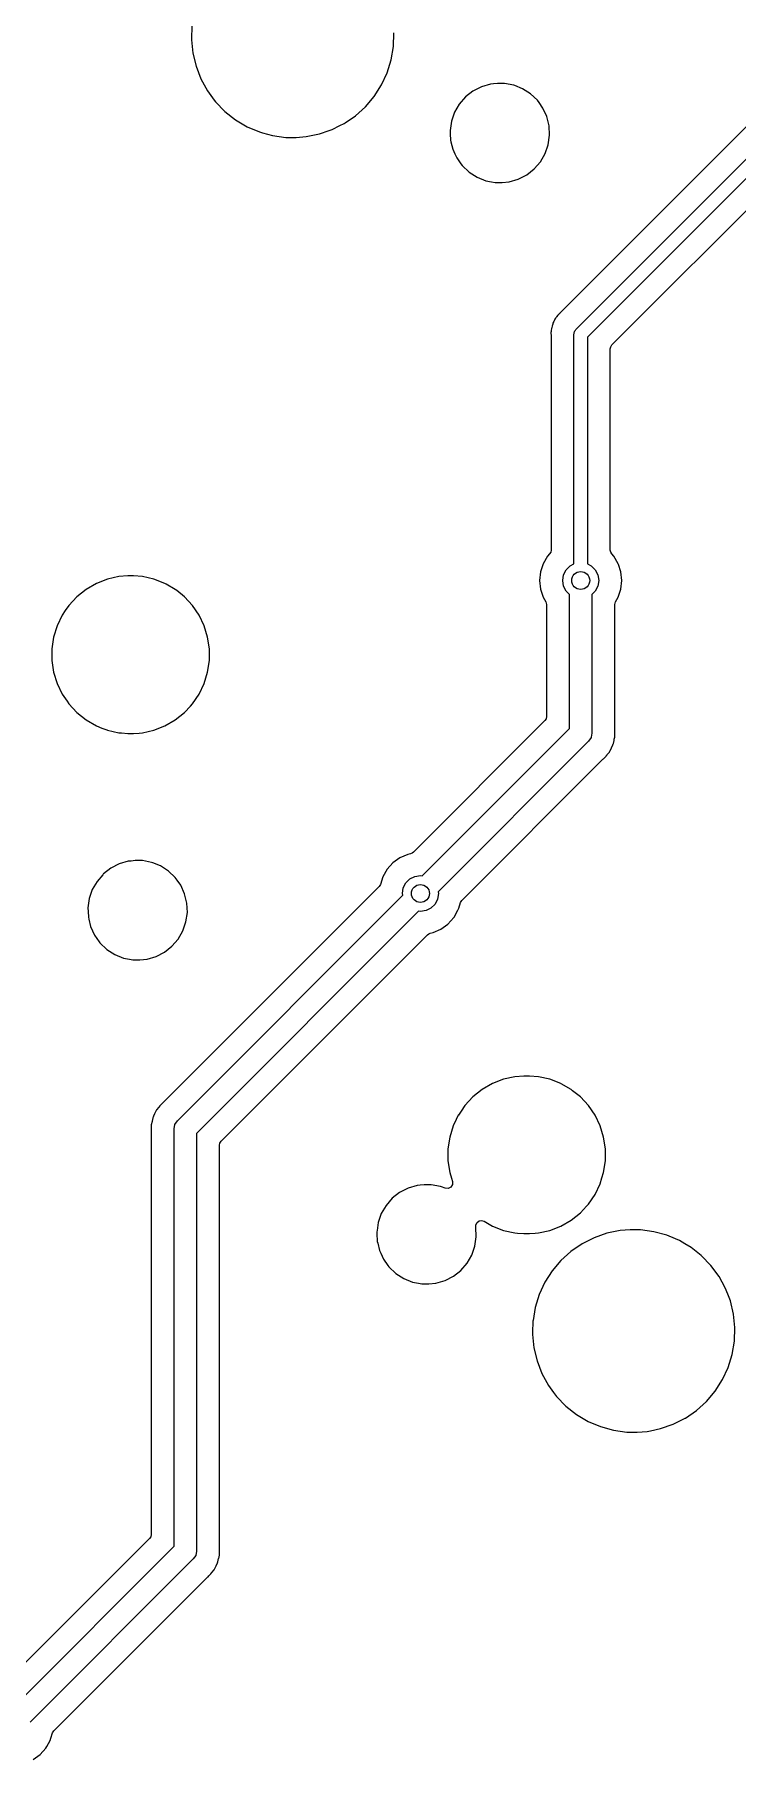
# Model space of a CAD drawing. Extents: x 15 to 269, y -160 to -43.
# Drawn here: x 94.79 to 110.41, y -110.18 to -71.86 of the extents above; entities that cross this region are included whole.
import ezdxf

# ---------------------------------------------------------------- set-up
doc = ezdxf.new("R2010")
doc.units = 0
doc.layers.add('BLACK', color=7, linetype='CONTINUOUS')

msp = doc.modelspace()

# ---------------------------------------------------------------- linework, layer by layer
at = {"layer": 'BLACK', "linetype": 'CONTINUOUS'}
for p, q in [((98.2782, -71.964), (98.2777, -71.9799)), ((98.2777, -71.9799), (98.3078, -72.2788)), ((98.2878, -71.6795), (98.2782, -71.964)), ((102.764, -72.1298), (102.774, -71.8295)), ((112.74, -71.779), (106.523, -77.996)), ((106.821, -78.4166), (113.299, -71.9389)), ((98.3078, -72.2788), (98.3774, -72.5711)), ((102.714, -72.4262), (102.764, -72.1298)), ((113.405, -72.2571), (107.077, -78.5848)), ((98.3774, -72.5711), (98.4854, -72.8515)), ((102.499, -72.9857), (102.625, -72.7131)), ((102.625, -72.7131), (102.714, -72.4262)), ((98.4854, -72.8515), (98.6299, -73.1151)), ((98.6299, -73.1151), (98.7826, -73.3224)), ((102.337, -73.239), (102.499, -72.9857)), ((104.532, -73.1208), (104.366, -73.2508)), ((104.719, -73.0244), (104.532, -73.1208)), ((104.921, -72.9652), (104.719, -73.0244)), ((104.99, -72.9585), (104.921, -72.9652)), ((105.077, -72.9502), (104.99, -72.9585)), ((105.235, -72.9502), (105.077, -72.9502)), ((105.442, -72.99), (105.235, -72.9502)), ((105.235, -72.9502), (105.235, -72.9502)), ((105.466, -72.9997), (105.442, -72.99)), ((105.442, -72.99), (105.442, -72.99)), ((105.442, -72.99), (105.442, -72.99)), ((105.637, -73.0682), (105.466, -72.9997)), ((105.814, -73.1819), (105.637, -73.0682)), ((105.966, -73.327), (105.814, -73.1819)), ((105.814, -73.1819), (105.814, -73.1819)), ((105.814, -73.1819), (105.814, -73.1819)), ((98.7826, -73.3224), (98.8081, -73.357)), ((98.8081, -73.357), (99.017, -73.573)), ((101.92, -73.67), (102.143, -73.4685)), ((102.143, -73.4685), (102.337, -73.239)), ((104.229, -73.4098), (104.123, -73.592)), ((104.366, -73.2508), (104.229, -73.4098)), ((106.002, -73.3769), (105.966, -73.327)), ((106.088, -73.4984), (106.002, -73.3769)), ((106.175, -73.6897), (106.088, -73.4984)), ((106.088, -73.4984), (106.088, -73.4984)), ((106.088, -73.4984), (106.088, -73.4984)), ((99.017, -73.573), (99.2528, -73.7592)), ((99.2528, -73.7592), (99.5114, -73.9123)), ((99.5114, -73.9123), (99.788, -74.0296)), ((101.404, -73.9756), (101.575, -73.8894)), ((101.575, -73.8894), (101.672, -73.8401)), ((101.672, -73.8401), (101.691, -73.827)), ((101.691, -73.827), (101.92, -73.67)), ((104.055, -73.7907), (104.025, -73.9986)), ((104.123, -73.592), (104.055, -73.7907)), ((106.225, -73.8941), (106.175, -73.6897)), ((106.235, -74.1042), (106.225, -73.8941)), ((99.788, -74.0296), (99.788, -74.0296)), ((99.788, -74.0296), (99.788, -74.0297)), ((99.788, -74.0297), (99.8519, -74.0471)), ((99.8519, -74.0471), (100.078, -74.109)), ((100.078, -74.109), (100.376, -74.1491)), ((100.376, -74.1491), (100.601, -74.1491)), ((100.601, -74.1491), (100.826, -74.134)), ((100.601, -74.1491), (100.601, -74.1491)), ((100.826, -74.134), (100.899, -74.1191)), ((100.899, -74.1191), (101.12, -74.0742)), ((101.12, -74.0742), (101.337, -73.9989)), ((101.337, -73.9989), (101.404, -73.9756)), ((104.025, -73.9986), (104.025, -73.9989)), ((104.025, -73.9989), (104.028, -74.0747)), ((104.028, -74.0747), (104.035, -74.209)), ((104.035, -74.209), (104.044, -74.2477)), ((104.044, -74.2477), (104.084, -74.4135)), ((106.136, -74.5112), (106.205, -74.3124)), ((106.205, -74.3124), (106.235, -74.1042)), ((104.084, -74.4135), (104.13, -74.5129)), ((104.13, -74.5129), (104.172, -74.6048)), ((104.172, -74.6048), (104.264, -74.7346)), ((105.893, -74.8523), (106.031, -74.6934)), ((106.031, -74.6934), (106.136, -74.5112)), ((107.622, -78.7591), (111.888, -74.4936)), ((104.264, -74.7346), (104.294, -74.7761)), ((104.294, -74.7761), (104.446, -74.9213)), ((104.446, -74.9213), (104.446, -74.9213)), ((104.446, -74.9213), (104.446, -74.9213)), ((104.446, -74.9213), (104.623, -75.035)), ((104.623, -75.035), (104.623, -75.035)), ((104.623, -75.035), (104.818, -75.1132)), ((105.339, -75.138), (105.541, -75.0787)), ((105.541, -75.0787), (105.728, -74.9824)), ((105.728, -74.9824), (105.893, -74.8523)), ((104.818, -75.1132), (104.947, -75.138)), ((104.947, -75.138), (105.025, -75.153)), ((105.025, -75.153), (105.025, -75.153)), ((105.025, -75.153), (105.182, -75.153)), ((105.182, -75.153), (105.339, -75.138)), ((105.182, -75.153), (105.182, -75.153)), ((106.38, -78.1515), (106.369, -78.1677)), ((106.39, -78.1325), (106.38, -78.1515)), ((106.422, -78.0988), (106.39, -78.1325)), ((106.43, -78.0899), (106.422, -78.0988)), ((106.432, -78.0863), (106.43, -78.0899)), ((106.441, -78.078), (106.432, -78.0863)), ((106.453, -78.0657), (106.441, -78.078)), ((106.456, -78.0629), (106.453, -78.0657)), ((106.506, -78.0094), (106.456, -78.0629)), ((106.523, -77.996), (106.506, -78.0094)), ((106.267, -78.4805), (106.264, -78.5018)), ((106.264, -78.5018), (106.268, -78.5479)), ((106.269, -78.4611), (106.267, -78.4805)), ((106.268, -78.5479), (106.269, -78.5596)), ((106.28, -78.3946), (106.269, -78.4395)), ((106.269, -78.4395), (106.269, -78.4611)), ((106.283, -78.3832), (106.28, -78.3946)), ((106.29, -78.3375), (106.283, -78.3832)), ((106.299, -78.3177), (106.29, -78.3375)), ((106.305, -78.2993), (106.299, -78.3177)), ((106.31, -78.2783), (106.305, -78.2993)), ((106.333, -78.2378), (106.31, -78.2783)), ((106.338, -78.2273), (106.333, -78.2378)), ((106.356, -78.1848), (106.338, -78.2273)), ((106.369, -78.1677), (106.356, -78.1848)), ((106.777, -78.5227), (106.782, -78.5036)), ((106.777, -83.6257), (106.777, -78.5227)), ((106.782, -78.4838), (106.792, -78.4667)), ((106.782, -78.5036), (106.782, -78.4838)), ((106.792, -78.4667), (106.797, -78.4477)), ((106.797, -78.4477), (106.811, -78.4337)), ((106.811, -78.4337), (106.821, -78.4166)), ((106.269, -78.5596), (106.269, -83.3187)), ((107.077, -78.5848), (107.077, -83.6257)), ((107.586, -78.8468), (107.595, -78.7993)), ((107.586, -81.2091), (107.586, -78.8468)), ((107.595, -78.7993), (107.622, -78.7591)), ((107.586, -83.3187), (107.586, -81.2091)), ((106.188, -83.4557), (106.093, -83.6211)), ((106.237, -83.4017), (106.188, -83.4557)), ((106.261, -83.3631), (106.237, -83.4017)), ((106.269, -83.3187), (106.261, -83.3631)), ((107.594, -83.3631), (107.586, -83.3187)), ((107.618, -83.4017), (107.594, -83.3631)), ((107.666, -83.4557), (107.618, -83.4017)), ((107.762, -83.6211), (107.666, -83.4557)), ((96.6623, -83.9035), (96.4065, -83.9618)), ((96.8584, -83.8888), (96.6623, -83.9035)), ((96.9894, -83.8888), (96.8584, -83.8888)), ((96.8584, -83.8888), (96.8584, -83.8888)), ((97.1856, -83.9035), (96.9894, -83.8888)), ((96.9894, -83.8888), (96.9894, -83.8888)), ((97.4413, -83.9618), (97.1856, -83.9035)), ((106.034, -83.8027), (106.014, -83.9927)), ((106.093, -83.6211), (106.034, -83.8027)), ((106.527, -83.9927), (106.547, -83.8691)), ((106.547, -83.8691), (106.604, -83.7576)), ((106.604, -83.7576), (106.692, -83.6691)), ((106.692, -83.6691), (106.777, -83.6257)), ((107.077, -83.6257), (107.162, -83.6691)), ((107.162, -83.6691), (107.251, -83.7576)), ((107.251, -83.7576), (107.308, -83.8691)), ((107.308, -83.8691), (107.327, -83.9927)), ((107.767, -83.6355), (107.762, -83.6211)), ((107.821, -83.8027), (107.767, -83.6355)), ((107.841, -83.9927), (107.821, -83.8027)), ((95.9351, -84.1889), (95.7299, -84.3525)), ((96.1623, -84.0577), (95.9351, -84.1889)), ((96.4065, -83.9618), (96.1623, -84.0577)), ((97.6856, -84.0577), (97.4413, -83.9618)), ((97.7156, -84.075), (97.6856, -84.0577)), ((97.6856, -84.0577), (97.6856, -84.0577)), ((97.6856, -84.0577), (97.6856, -84.0577)), ((97.9128, -84.1889), (97.7156, -84.075)), ((97.9481, -84.2171), (97.9128, -84.1889)), ((98.1179, -84.3525), (97.9481, -84.2171)), ((106.014, -83.9927), (106.034, -84.1826)), ((106.034, -84.1826), (106.072, -84.2999)), ((106.547, -84.1163), (106.527, -83.9927)), ((106.604, -84.2278), (106.547, -84.1163)), ((106.677, -84.3014), (106.604, -84.2278)), ((107.251, -84.2278), (107.177, -84.3014)), ((107.308, -84.1163), (107.251, -84.2278)), ((107.327, -83.9927), (107.308, -84.1163)), ((107.762, -84.3642), (107.821, -84.1826)), ((107.821, -84.1826), (107.841, -83.9927)), ((95.4722, -84.6611), (95.4037, -84.7616)), ((95.5515, -84.5448), (95.4722, -84.6611)), ((95.7299, -84.3525), (95.5515, -84.5448)), ((98.2964, -84.5448), (98.1179, -84.3525)), ((98.1179, -84.3525), (98.1179, -84.3525)), ((98.1179, -84.3525), (98.1179, -84.3525)), ((98.4442, -84.7616), (98.2964, -84.5448)), ((98.2964, -84.5448), (98.2964, -84.5448)), ((98.2964, -84.5448), (98.2964, -84.5448)), ((106.072, -84.2999), (106.093, -84.3642)), ((106.093, -84.3642), (106.151, -84.4645)), ((106.151, -84.4645), (106.152, -84.4671)), ((106.152, -84.4671), (106.169, -84.5291)), ((106.169, -84.5291), (106.169, -87.0171)), ((106.677, -87.2791), (106.677, -84.3014)), ((107.177, -84.3014), (107.177, -87.3827)), ((107.686, -84.5291), (107.702, -84.4671)), ((107.686, -87.3698), (107.686, -84.5291)), ((107.702, -84.4671), (107.704, -84.4645)), ((107.704, -84.4645), (107.762, -84.3642)), ((95.2899, -84.9979), (95.2125, -85.2486)), ((95.4037, -84.7616), (95.2899, -84.9979)), ((98.558, -84.9979), (98.4442, -84.7616)), ((98.6353, -85.2486), (98.558, -84.9979)), ((95.2125, -85.2486), (95.1734, -85.5081)), ((98.6744, -85.5081), (98.6353, -85.2486)), ((95.1734, -85.5081), (95.1734, -85.7704)), ((95.1734, -85.7704), (95.2125, -86.0299)), ((98.6353, -86.0299), (98.6744, -85.7704)), ((98.6744, -85.7704), (98.6744, -85.5081)), ((95.2125, -86.0299), (95.2899, -86.2806)), ((98.558, -86.2806), (98.6353, -86.0299)), ((95.2899, -86.2806), (95.4037, -86.517)), ((95.4037, -86.517), (95.5105, -86.6736)), ((98.2964, -86.7337), (98.4442, -86.517)), ((98.4442, -86.517), (98.558, -86.2806)), ((95.5105, -86.6736), (95.5515, -86.7337)), ((95.5515, -86.7337), (95.7294, -86.9255)), ((95.7294, -86.9255), (95.7299, -86.9261)), ((95.7299, -86.9261), (95.9351, -87.0896)), ((97.9128, -87.0896), (98.1179, -86.9261)), ((98.1179, -86.9261), (98.2512, -86.7824)), ((98.2512, -86.7824), (98.2964, -86.7337)), ((98.2964, -86.7337), (98.2964, -86.7337)), ((98.2964, -86.7337), (98.2964, -86.7337)), ((95.9351, -87.0896), (96.1623, -87.2208)), ((96.1623, -87.2208), (96.2853, -87.2691)), ((96.2853, -87.2691), (96.3938, -87.3117)), ((96.3938, -87.3117), (96.4065, -87.3167)), ((96.4065, -87.3167), (96.6623, -87.3751)), ((97.1856, -87.3751), (97.4413, -87.3167)), ((97.4413, -87.3167), (97.6856, -87.2208)), ((97.6856, -87.2208), (97.9128, -87.0896)), ((106.133, -87.1048), (103.208, -90.0291)), ((103.405, -90.5513), (106.677, -87.2791)), ((106.159, -87.0646), (106.133, -87.1048)), ((106.169, -87.0171), (106.159, -87.0646)), ((96.6623, -87.3751), (96.7183, -87.3793)), ((96.7183, -87.3793), (96.8584, -87.3898)), ((96.8584, -87.3898), (96.8584, -87.3898)), ((96.8584, -87.3898), (96.9894, -87.3898)), ((96.9894, -87.3898), (97.112, -87.3806)), ((96.9894, -87.3898), (96.9894, -87.3898)), ((97.112, -87.3806), (97.1856, -87.3751)), ((107.104, -87.5595), (103.759, -90.9049)), ((107.158, -87.4783), (107.104, -87.5594)), ((107.104, -87.5594), (107.104, -87.5595)), ((107.16, -87.4702), (107.158, -87.4783)), ((107.177, -87.3827), (107.16, -87.4702)), ((107.177, -87.3827), (107.177, -87.3827)), ((107.577, -87.7836), (107.609, -87.7148)), ((107.609, -87.7148), (107.611, -87.7116)), ((107.611, -87.7116), (107.645, -87.6439)), ((107.645, -87.6428), (107.652, -87.624)), ((107.645, -87.6439), (107.645, -87.6428)), ((107.645, -87.6439), (107.645, -87.6439)), ((107.652, -87.624), (107.654, -87.6158)), ((107.654, -87.6158), (107.668, -87.5486)), ((107.668, -87.5451), (107.674, -87.5198)), ((107.668, -87.5486), (107.668, -87.5451)), ((107.674, -87.5198), (107.686, -87.4713)), ((107.686, -87.3734), (107.686, -87.3698)), ((107.688, -87.4492), (107.686, -87.3734)), ((107.686, -87.4702), (107.688, -87.4504)), ((107.686, -87.4713), (107.686, -87.4702)), ((107.686, -87.4713), (107.686, -87.4713)), ((107.688, -87.4504), (107.688, -87.4492)), ((107.688, -87.4492), (107.688, -87.4492)), ((104.285, -91.0979), (107.418, -87.9645)), ((107.418, -87.9645), (107.432, -87.9527)), ((107.432, -87.9527), (107.451, -87.9381)), ((107.451, -87.9381), (107.484, -87.8997)), ((107.484, -87.8997), (107.491, -87.8918)), ((107.491, -87.8918), (107.495, -87.8878)), ((107.495, -87.8878), (107.514, -87.8632)), ((107.514, -87.8632), (107.517, -87.8604)), ((107.517, -87.8604), (107.519, -87.8573)), ((107.519, -87.8573), (107.565, -87.8023)), ((107.565, -87.8023), (107.566, -87.8014)), ((107.565, -87.8023), (107.565, -87.8023)), ((107.566, -87.8014), (107.577, -87.7846)), ((107.577, -87.7846), (107.577, -87.7836)), ((107.577, -87.7836), (107.577, -87.7836)), ((103.208, -90.0291), (103.18, -90.0504)), ((96.4809, -90.386), (96.3219, -90.511)), ((96.6678, -90.2896), (96.4809, -90.386)), ((96.8697, -90.2303), (96.6678, -90.2896)), ((96.9394, -90.2237), (96.8697, -90.2303)), ((97.0266, -90.2154), (96.9394, -90.2237)), ((97.1842, -90.2154), (97.0266, -90.2154)), ((97.3908, -90.2552), (97.1842, -90.2154)), ((97.1842, -90.2154), (97.1842, -90.2154)), ((97.4182, -90.2661), (97.3908, -90.2552)), ((97.3908, -90.2552), (97.3908, -90.2552)), ((97.3908, -90.2552), (97.3908, -90.2552)), ((97.586, -90.3333), (97.4182, -90.2661)), ((97.763, -90.4471), (97.586, -90.3333)), ((102.626, -90.4081), (102.53, -90.5734)), ((102.754, -90.2661), (102.626, -90.4081)), ((102.908, -90.1539), (102.754, -90.2661)), ((103.083, -90.0762), (102.908, -90.1539)), ((103.146, -90.0627), (103.083, -90.0762)), ((103.18, -90.0504), (103.146, -90.0627)), ((96.1778, -90.675), (96.0726, -90.8571)), ((96.3053, -90.5278), (96.1778, -90.675)), ((96.3155, -90.516), (96.3053, -90.5278)), ((96.3219, -90.511), (96.3155, -90.516)), ((102.445, -90.7921), (97.6491, -95.5882)), ((97.9152, -90.5922), (97.763, -90.4471)), ((97.763, -90.4471), (97.763, -90.4471)), ((97.763, -90.4471), (97.763, -90.4471)), ((97.9559, -90.6493), (97.9152, -90.5922)), ((98.0372, -90.7635), (97.9559, -90.6493)), ((98.1246, -90.9549), (98.0372, -90.7635)), ((98.0372, -90.7635), (98.0372, -90.7635)), ((98.0372, -90.7635), (98.0372, -90.7635)), ((102.475, -90.7427), (102.445, -90.7921)), ((102.53, -90.5734), (102.475, -90.7427)), ((102.985, -90.8214), (103.041, -90.7099)), ((103.041, -90.7099), (103.13, -90.6214)), ((103.13, -90.6214), (103.241, -90.5646)), ((103.241, -90.5646), (103.365, -90.545)), ((103.365, -90.545), (103.405, -90.5513)), ((96.0038, -91.0559), (95.9739, -91.2641)), ((96.0726, -90.8571), (96.0038, -91.0559)), ((97.9632, -95.9932), (102.971, -90.9851)), ((98.1742, -91.1593), (98.1246, -90.9549)), ((98.1842, -91.3694), (98.1742, -91.1593)), ((102.965, -90.945), (102.985, -90.8214)), ((102.971, -90.9851), (102.965, -90.945)), ((103.689, -91.1801), (103.6, -91.2686)), ((103.745, -91.0686), (103.689, -91.1801)), ((103.765, -90.945), (103.745, -91.0686)), ((103.759, -90.9049), (103.765, -90.945)), ((104.216, -91.2673), (104.255, -91.1473)), ((104.255, -91.1473), (104.285, -91.0979)), ((95.9739, -91.2641), (95.9776, -91.3414)), ((95.9739, -91.2641), (95.9739, -91.2641)), ((95.9776, -91.3414), (95.9839, -91.4742)), ((95.9839, -91.4742), (95.9933, -91.5129)), ((95.9933, -91.5129), (96.0335, -91.6786)), ((98.1543, -91.5776), (98.1842, -91.3694)), ((103.325, -91.3386), (98.39, -96.2736)), ((103.365, -91.345), (103.325, -91.3386)), ((103.489, -91.3254), (103.365, -91.345)), ((103.6, -91.2686), (103.489, -91.3254)), ((103.976, -91.6239), (104.104, -91.4819)), ((104.104, -91.4819), (104.112, -91.4684)), ((104.112, -91.4684), (104.2, -91.3166)), ((104.2, -91.3166), (104.216, -91.2673)), ((96.0335, -91.6786), (96.0785, -91.7773)), ((96.0785, -91.7773), (96.1209, -91.87)), ((96.1209, -91.87), (96.2247, -92.0158)), ((97.8426, -92.1175), (97.9803, -91.9585)), ((97.9803, -91.9585), (98.0855, -91.7764)), ((98.0855, -91.7764), (98.1543, -91.5776)), ((100.081, -95.302), (103.522, -91.8609)), ((103.522, -91.8609), (103.55, -91.8396)), ((103.55, -91.8396), (103.584, -91.8273)), ((103.584, -91.8273), (103.647, -91.8138)), ((103.647, -91.8138), (103.822, -91.7361)), ((103.822, -91.7361), (103.976, -91.6239)), ((96.2247, -92.0158), (96.2429, -92.0413)), ((96.2429, -92.0413), (96.3951, -92.1864)), ((96.3951, -92.1864), (96.3951, -92.1865)), ((96.3951, -92.1865), (96.3951, -92.1865)), ((96.3951, -92.1865), (96.5721, -92.3002)), ((96.5721, -92.3002), (96.5721, -92.3002)), ((96.5721, -92.3002), (96.7673, -92.3783)), ((97.4903, -92.3439), (97.6772, -92.2475)), ((97.6772, -92.2475), (97.8426, -92.1175)), ((96.7673, -92.3783), (96.8961, -92.4032)), ((96.8961, -92.4032), (96.9739, -92.4182)), ((96.9739, -92.4182), (96.9739, -92.4182)), ((96.9739, -92.4182), (97.1315, -92.4182)), ((97.1315, -92.4182), (97.2884, -92.4032)), ((97.1315, -92.4182), (97.1315, -92.4182)), ((97.2884, -92.4032), (97.4903, -92.3439)), ((105.464, -95.0144), (105.209, -95.0727)), ((105.66, -94.9997), (105.464, -95.0144)), ((105.791, -94.9997), (105.66, -94.9997)), ((105.66, -94.9997), (105.66, -94.9997)), ((105.988, -95.0144), (105.791, -94.9997)), ((105.791, -94.9997), (105.791, -94.9997)), ((106.243, -95.0727), (105.988, -95.0144)), ((98.9348, -96.4479), (100.081, -95.302)), ((104.737, -95.2998), (104.532, -95.4634)), ((104.964, -95.1686), (104.737, -95.2998)), ((105.209, -95.0727), (104.964, -95.1686)), ((106.488, -95.1686), (106.243, -95.0727)), ((106.49, -95.1701), (106.488, -95.1686)), ((106.488, -95.1686), (106.488, -95.1686)), ((106.488, -95.1686), (106.488, -95.1686)), ((106.715, -95.2998), (106.49, -95.1701)), ((106.747, -95.3251), (106.715, -95.2998)), ((106.92, -95.4633), (106.747, -95.3251)), ((97.4905, -95.768), (97.458, -95.8378)), ((97.5012, -95.7513), (97.4905, -95.768)), ((97.5507, -95.6923), (97.5012, -95.7513)), ((97.553, -95.6895), (97.5507, -95.6923)), ((97.5724, -95.6649), (97.553, -95.6895)), ((97.5764, -95.6609), (97.5724, -95.6649)), ((97.5837, -95.6529), (97.5764, -95.6609)), ((97.6159, -95.6145), (97.5837, -95.6529)), ((97.6355, -95.6), (97.6159, -95.6145)), ((97.6491, -95.5882), (97.6355, -95.6)), ((104.269, -95.7795), (104.21, -95.8668)), ((104.354, -95.6557), (104.269, -95.7795)), ((104.532, -95.4634), (104.354, -95.6557)), ((106.92, -95.4634), (106.92, -95.4633)), ((107.098, -95.6557), (106.92, -95.4634)), ((106.92, -95.4634), (106.92, -95.4634)), ((107.246, -95.8725), (107.098, -95.6557)), ((107.098, -95.6557), (107.098, -95.6557)), ((107.098, -95.6557), (107.098, -95.6557)), ((97.3812, -96.0825), (97.3792, -96.1023)), ((97.3792, -96.1023), (97.3792, -96.1034)), ((97.3792, -96.1034), (97.3792, -96.1034)), ((97.3792, -96.1034), (97.3797, -96.118)), ((97.3797, -96.118), (97.3814, -96.1793)), ((97.399, -96.0076), (97.3812, -96.0825)), ((97.3998, -96.0041), (97.399, -96.0076)), ((97.4153, -95.9287), (97.3998, -96.0041)), ((97.4219, -95.9099), (97.4153, -95.9287)), ((97.4317, -95.8904), (97.4219, -95.9099)), ((97.4564, -95.841), (97.4317, -95.8904)), ((97.458, -95.8378), (97.4564, -95.841)), ((97.89, -96.17), (97.909, -96.0743)), ((97.89, -105.446), (97.89, -96.17)), ((97.909, -96.0743), (97.9632, -95.9932)), ((104.092, -96.1088), (104.015, -96.3595)), ((104.162, -95.9638), (104.092, -96.1088)), ((104.206, -95.8725), (104.162, -95.9638)), ((104.21, -95.8668), (104.206, -95.8725)), ((107.36, -96.1088), (107.246, -95.8725)), ((107.437, -96.3595), (107.36, -96.1088)), ((97.3814, -96.1793), (97.3815, -96.1829)), ((97.3815, -96.1829), (97.3815, -105.184)), ((98.39, -96.2736), (98.39, -105.55)), ((98.8985, -96.5355), (98.9079, -96.4881)), ((98.8985, -98.4628), (98.8985, -96.5355)), ((98.9079, -96.4881), (98.9348, -96.4479)), ((104.015, -96.3595), (103.975, -96.619)), ((107.476, -96.619), (107.437, -96.3595)), ((103.975, -96.619), (103.975, -96.8813)), ((103.975, -96.8813), (104.015, -97.1408)), ((107.437, -97.1408), (107.476, -96.8813)), ((107.476, -96.8813), (107.476, -96.619)), ((104.015, -97.1408), (104.055, -97.2706)), ((104.055, -97.2706), (104.077, -97.3417)), ((107.36, -97.3915), (107.4, -97.2629)), ((107.4, -97.2629), (107.437, -97.1408)), ((102.903, -97.5847), (102.738, -97.7147)), ((103.09, -97.4883), (102.903, -97.5847)), ((103.292, -97.429), (103.09, -97.4883)), ((103.362, -97.4224), (103.292, -97.429)), ((103.449, -97.4141), (103.362, -97.4224)), ((103.607, -97.4141), (103.449, -97.4141)), ((103.813, -97.4539), (103.607, -97.4141)), ((103.607, -97.4141), (103.607, -97.4141)), ((103.835, -97.4626), (103.813, -97.4539)), ((103.813, -97.4539), (103.813, -97.4539)), ((103.813, -97.4539), (103.813, -97.4539)), ((103.912, -97.4934), (103.835, -97.4626)), ((103.98, -97.5002), (103.912, -97.4934)), ((104.042, -97.4695), (103.98, -97.5002)), ((104.078, -97.4106), (104.042, -97.4695)), ((104.077, -97.3417), (104.078, -97.4106)), ((107.098, -97.8446), (107.246, -97.6279)), ((107.246, -97.6279), (107.36, -97.3915)), ((102.495, -98.0558), (102.426, -98.2546)), ((102.6, -97.8737), (102.495, -98.0558)), ((102.738, -97.7147), (102.6, -97.8737)), ((106.715, -98.2005), (106.92, -98.037)), ((106.92, -98.037), (107.059, -97.8873)), ((107.059, -97.8873), (107.098, -97.8446)), ((107.098, -97.8446), (107.098, -97.8446)), ((107.098, -97.8446), (107.098, -97.8446)), ((98.8985, -100.738), (98.8985, -98.4628)), ((102.401, -98.433), (102.396, -98.4628)), ((102.396, -98.4628), (102.398, -98.5007)), ((102.426, -98.2546), (102.401, -98.433)), ((104.596, -98.3462), (104.598, -98.3461)), ((104.597, -98.358), (104.596, -98.3462)), ((104.597, -98.3047), (104.623, -98.2534)), ((104.598, -98.3461), (104.597, -98.3047)), ((104.607, -98.5681), (104.597, -98.358)), ((104.597, -98.358), (104.597, -98.358)), ((104.623, -98.2534), (104.669, -98.219)), ((104.669, -98.219), (104.725, -98.209)), ((104.725, -98.209), (104.78, -98.2254)), ((104.78, -98.2254), (104.964, -98.3317)), ((104.964, -98.3317), (105.209, -98.4276)), ((105.209, -98.4276), (105.464, -98.486)), ((105.988, -98.486), (106.243, -98.4276)), ((106.243, -98.4276), (106.488, -98.3317)), ((106.488, -98.3317), (106.715, -98.2005)), ((107.806, -98.433), (107.511, -98.4929)), ((108.03, -98.418), (107.806, -98.433)), ((108.256, -98.418), (108.03, -98.418)), ((108.03, -98.418), (108.03, -98.418)), ((108.554, -98.458), (108.256, -98.418)), ((108.843, -98.5374), (108.554, -98.458)), ((108.554, -98.458), (108.554, -98.458)), ((108.554, -98.458), (108.554, -98.458)), ((102.398, -98.5007), (102.406, -98.6729)), ((102.406, -98.6729), (102.416, -98.7133)), ((102.416, -98.7133), (102.456, -98.8773)), ((104.508, -98.9751), (104.577, -98.7763)), ((104.577, -98.7763), (104.607, -98.5681)), ((105.464, -98.486), (105.52, -98.4902)), ((105.52, -98.4902), (105.66, -98.5007)), ((105.66, -98.5007), (105.66, -98.5007)), ((105.66, -98.5007), (105.791, -98.5007)), ((105.791, -98.5007), (105.914, -98.4915)), ((105.791, -98.5007), (105.791, -98.5007)), ((105.914, -98.4915), (105.988, -98.486)), ((106.959, -98.7269), (106.711, -98.897)), ((107.227, -98.5914), (106.959, -98.7269)), ((107.511, -98.4929), (107.227, -98.5914)), ((108.897, -98.56), (108.843, -98.5374)), ((109.12, -98.6547), (108.897, -98.56)), ((109.245, -98.7289), (109.12, -98.6547)), ((109.379, -98.8078), (109.245, -98.7289)), ((109.607, -98.9883), (109.379, -98.8078)), ((102.456, -98.8773), (102.483, -98.9359)), ((102.483, -98.9359), (102.543, -99.0687)), ((102.543, -99.0687), (102.644, -99.2101)), ((102.644, -99.2101), (102.665, -99.24)), ((104.265, -99.3162), (104.403, -99.1572)), ((104.403, -99.1572), (104.508, -98.9751)), ((106.489, -99.0986), (106.295, -99.328)), ((106.711, -98.897), (106.489, -99.0986)), ((109.614, -98.9941), (109.607, -98.9883)), ((109.823, -99.2101), (109.614, -98.9941)), ((110.002, -99.452), (109.823, -99.2101)), ((102.665, -99.24), (102.818, -99.3851)), ((102.818, -99.3851), (102.818, -99.3851)), ((102.818, -99.3851), (102.818, -99.3851)), ((102.818, -99.3851), (102.994, -99.4989)), ((102.994, -99.4989), (102.994, -99.4989)), ((102.994, -99.4989), (103.19, -99.577)), ((103.19, -99.577), (103.319, -99.6019)), ((103.319, -99.6019), (103.396, -99.6169)), ((103.396, -99.6169), (103.396, -99.6169)), ((103.396, -99.6169), (103.554, -99.6169)), ((103.554, -99.6169), (103.711, -99.6019)), ((103.554, -99.6169), (103.554, -99.6169)), ((103.711, -99.6019), (103.913, -99.5426)), ((103.913, -99.5426), (104.1, -99.4462)), ((104.1, -99.4462), (104.265, -99.3162)), ((106.133, -99.5813), (106.006, -99.8539)), ((106.295, -99.328), (106.133, -99.5813)), ((110.07, -99.577), (110.002, -99.452)), ((110.146, -99.7155), (110.07, -99.577)), ((106.006, -99.8539), (105.917, -100.141)), ((110.225, -99.9199), (110.146, -99.7155)), ((110.254, -99.9959), (110.225, -99.9199)), ((110.324, -100.288), (110.254, -99.9959)), ((105.917, -100.141), (105.869, -100.43)), ((110.354, -100.587), (110.324, -100.288)), ((98.8985, -105.537), (98.8985, -100.738)), ((105.859, -100.701), (105.857, -100.738)), ((105.857, -100.738), (105.887, -101.036)), ((105.867, -100.437), (105.859, -100.701)), ((105.869, -100.43), (105.867, -100.437)), ((110.344, -100.888), (110.354, -100.587)), ((105.887, -101.036), (105.957, -101.329)), ((110.294, -101.184), (110.344, -100.888)), ((105.957, -101.329), (106.065, -101.609)), ((110.078, -101.743), (110.205, -101.471)), ((110.205, -101.471), (110.294, -101.184)), ((106.065, -101.609), (106.209, -101.873)), ((106.209, -101.873), (106.323, -102.027)), ((109.916, -101.997), (110.078, -101.743)), ((106.323, -102.027), (106.388, -102.115)), ((106.388, -102.115), (106.597, -102.331)), ((109.5, -102.428), (109.722, -102.226)), ((109.722, -102.226), (109.916, -101.997)), ((106.597, -102.331), (106.832, -102.517)), ((106.832, -102.517), (107.091, -102.67)), ((107.091, -102.67), (107.368, -102.787)), ((108.984, -102.733), (109.145, -102.652)), ((109.145, -102.652), (109.252, -102.598)), ((109.252, -102.598), (109.254, -102.596)), ((109.254, -102.596), (109.5, -102.428)), ((107.368, -102.787), (107.368, -102.787)), ((107.368, -102.787), (107.368, -102.787)), ((107.368, -102.787), (107.368, -102.787)), ((107.368, -102.787), (107.657, -102.867)), ((107.657, -102.867), (107.955, -102.907)), ((107.955, -102.907), (108.181, -102.907)), ((108.181, -102.907), (108.405, -102.892)), ((108.181, -102.907), (108.181, -102.907)), ((108.405, -102.892), (108.479, -102.877)), ((108.479, -102.877), (108.7, -102.832)), ((108.7, -102.832), (108.984, -102.733)), ((97.3452, -105.272), (94.1432, -108.474)), ((97.3721, -105.232), (97.3452, -105.272)), ((97.3815, -105.184), (97.3721, -105.232)), ((94.3401, -108.996), (97.89, -105.446)), ((98.3168, -105.727), (94.6936, -109.35)), ((98.371, -105.646), (98.3168, -105.727)), ((98.39, -105.55), (98.371, -105.646)), ((98.8649, -105.79), (98.8803, -105.716)), ((98.8803, -105.716), (98.881, -105.713)), ((98.881, -105.713), (98.8985, -105.639)), ((98.8986, -105.541), (98.8985, -105.537)), ((98.8985, -105.639), (98.8988, -105.638)), ((98.8985, -105.639), (98.8985, -105.639)), ((98.9008, -105.617), (98.8986, -105.541)), ((98.8988, -105.638), (98.9008, -105.618)), ((98.9008, -105.618), (98.9008, -105.617)), ((98.9008, -105.617), (98.9008, -105.617)), ((95.2198, -109.543), (98.6309, -106.132)), ((98.6309, -106.132), (98.6445, -106.12)), ((98.6445, -106.12), (98.6641, -106.105)), ((98.6641, -106.105), (98.6963, -106.067)), ((98.6963, -106.067), (98.7036, -106.059)), ((98.7036, -106.059), (98.7076, -106.055)), ((98.7076, -106.055), (98.727, -106.03)), ((98.727, -106.03), (98.7292, -106.028)), ((98.7292, -106.028), (98.778, -105.97)), ((98.778, -105.97), (98.7788, -105.969)), ((98.778, -105.97), (98.778, -105.97)), ((98.7788, -105.969), (98.7895, -105.952)), ((98.7895, -105.952), (98.79, -105.951)), ((98.79, -105.951), (98.822, -105.882)), ((98.79, -105.951), (98.79, -105.951)), ((98.822, -105.882), (98.8235, -105.879)), ((98.8235, -105.879), (98.8576, -105.811)), ((98.8576, -105.811), (98.8581, -105.81)), ((98.8576, -105.811), (98.8576, -105.811)), ((98.8581, -105.81), (98.8647, -105.791)), ((98.8647, -105.791), (98.8649, -105.79)), ((98.8649, -105.79), (98.8649, -105.79)), ((95.1895, -109.592), (95.2198, -109.543)), ((94.9113, -110.069), (95.039, -109.927)), ((95.039, -109.927), (95.0581, -109.894)), ((95.0581, -109.894), (95.1345, -109.762)), ((95.1345, -109.762), (95.1514, -109.71)), ((95.1514, -109.71), (95.1895, -109.592)), ((94.7568, -110.181), (94.9113, -110.069))]:
    msp.add_line(p, q, dxfattribs=at)
at = {"layer": 'BLACK'}
for centre in [(106.927, -83.9927), (103.365, -90.945)]:
    msp.add_circle(centre, 0.2, dxfattribs=at)

doc.saveas('drawing.dxf')
